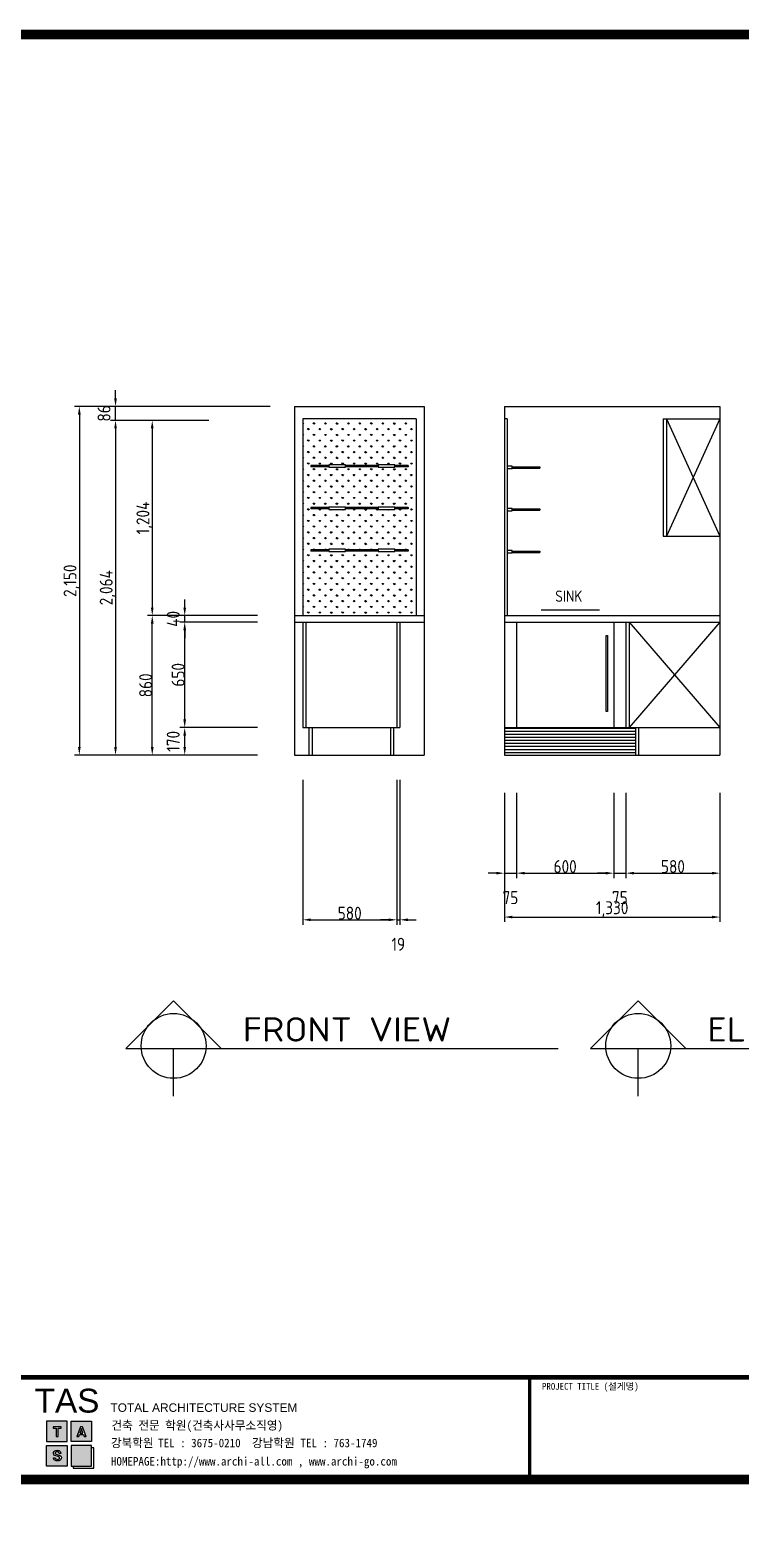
# Model space of a CAD drawing. Extents: x 0 to 79700, y -68 to 28499.
# Drawn here: x 54705 to 59089, y 8664 to 17812 of the extents above; entities that cross this region are included whole.
import ezdxf

# ---------------------------------------------------------------- set-up
doc = ezdxf.new("R2010")
doc.units = 0
doc.header["$LTSCALE"] = 50
doc.header["$MEASUREMENT"] = 0
doc.header["$PDMODE"] = 3
doc.layers.get('0').update_dxf_attribs({"linetype": 'CONTINUOUS'})
doc.layers.get('DEFPOINTS').update_dxf_attribs({"linetype": 'CONTINUOUS'})
for name, color, linetype in [('A1', 11, 'CONTINUOUS'), ('BASE', 2, 'CONTINUOUS'), ('V', 4, 'CONTINUOUS')]:
    doc.layers.add(name, color=color, linetype=linetype)
doc.styles.add('3', font='swissk.ttf')
doc.styles.add('4', font='')
doc.styles.get("Standard").update_dxf_attribs({"font": 'architxt.shx'})
doc.styles.get('4').set_extended_font_data('DotumChe')
doc.dimstyles.new('STANDARD$0', dxfattribs={"dimscale": 0, "dimtxt": 80, "dimasz": 50, "dimexe": 30, "dimexo": 150, "dimtad": 3, "dimdec": 0, "dimdsep": 46, "dimlunit": 6, "dimtxsty": 'Standard', "dimcen": 80, "dimclrd": 254, "dimclre": 254, "dimadec": 0, "dimazin": 0, "dimtfac": 1, "dimtdec": 0, "dimtmove": 2, "dimatfit": 3, "dimfxl": 1, "dimtolj": 1, "dimtzin": 0, "dimarcsym": 0})

# ---------------------------------------------------------------- blocks, each defined once
blk = doc.blocks.new('*D350')
at = {"color": 254, "lineweight": -2, "transparency": 16777216}
for p, q in [((56110, 13509.2), (55631.8, 13509.2)), ((55661.8, 13389.2), (55661.8, 13459.2)), ((56110, 13339.2), (55631.8, 13339.2))]:
    blk.add_line(p, q, dxfattribs=at)
at = {"color": 254, "transparency": 16777216}
for points in [[(55653.4, 13459.2), (55670.1, 13459.2), (55661.8, 13509.2)], [(55653.4, 13389.2), (55670.1, 13389.2), (55661.8, 13339.2)]]:
    blk.add_solid(points, dxfattribs=at)
at = {"layer": 'DEFPOINTS', "color": 0, "transparency": 16777216}
for p in [(55661.8, 13509.2), (56260, 13509.2), (56260, 13339.2)]:
    blk.add_point(p, dxfattribs=at)
at = {"color": 0, "transparency": 16777216, "insert": (55590.8, 13424.2), "char_height": 80, "attachment_point": 5, "rotation": 90}
blk.add_mtext('\\A1;170', dxfattribs=at)
blk = doc.blocks.new('*D351')
at = {"color": 254, "lineweight": -2, "transparency": 16777216}
for p, q in [((56110, 14159.2), (55631.8, 14159.2)), ((55661.8, 13559.2), (55661.8, 14109.2)), ((56110, 13509.2), (55631.8, 13509.2))]:
    blk.add_line(p, q, dxfattribs=at)
at = {"color": 254, "transparency": 16777216}
for points in [[(55653.4, 14109.2), (55670.1, 14109.2), (55661.8, 14159.2)], [(55653.4, 13559.2), (55670.1, 13559.2), (55661.8, 13509.2)]]:
    blk.add_solid(points, dxfattribs=at)
at = {"layer": 'DEFPOINTS', "color": 0, "transparency": 16777216}
for p in [(55661.8, 14159.2), (56260, 14159.2), (56260, 13509.2)]:
    blk.add_point(p, dxfattribs=at)
at = {"color": 0, "transparency": 16777216, "insert": (55621.1, 13834.2), "char_height": 80, "attachment_point": 5, "rotation": 90}
blk.add_mtext('\\A1;650', dxfattribs=at)
blk = doc.blocks.new('*D352')
at = {"color": 254, "lineweight": -2, "transparency": 16777216}
for p, q in [((55661.8, 14249.2), (55661.8, 14299.2)), ((56110, 14199.2), (55631.8, 14199.2)), ((55661.8, 14159.2), (55661.8, 14199.2)), ((56110, 14159.2), (55631.8, 14159.2)), ((55661.8, 14109.2), (55661.8, 14059.2))]:
    blk.add_line(p, q, dxfattribs=at)
at = {"color": 254, "transparency": 16777216}
for points in [[(55653.4, 14249.2), (55670.1, 14249.2), (55661.8, 14199.2)], [(55653.4, 14109.2), (55670.1, 14109.2), (55661.8, 14159.2)]]:
    blk.add_solid(points, dxfattribs=at)
at = {"layer": 'DEFPOINTS', "color": 0, "transparency": 16777216}
for p in [(55661.8, 14199.2), (56260, 14199.2), (56260, 14159.2)]:
    blk.add_point(p, dxfattribs=at)
at = {"color": 0, "transparency": 16777216, "insert": (55590.8, 14179.2), "char_height": 80, "attachment_point": 5, "rotation": 90}
blk.add_mtext('\\A1;40', dxfattribs=at)
blk = doc.blocks.new('*D353')
at = {"color": 254, "lineweight": -2, "transparency": 16777216}
for p, q in [((55960, 14199.2), (55431.5, 14199.2)), ((55461.5, 13389.2), (55461.5, 14149.2)), ((55960, 13339.2), (55431.5, 13339.2))]:
    blk.add_line(p, q, dxfattribs=at)
at = {"color": 254, "transparency": 16777216}
for points in [[(55453.1, 14149.2), (55469.8, 14149.2), (55461.5, 14199.2)], [(55453.1, 13389.2), (55469.8, 13389.2), (55461.5, 13339.2)]]:
    blk.add_solid(points, dxfattribs=at)
at = {"layer": 'DEFPOINTS', "color": 0, "transparency": 16777216}
for p in [(55461.5, 14199.2), (56110, 14199.2), (56110, 13339.2)]:
    blk.add_point(p, dxfattribs=at)
at = {"color": 0, "transparency": 16777216, "insert": (55420.8, 13769.2), "char_height": 80, "attachment_point": 5, "rotation": 90}
blk.add_mtext('\\A1;860', dxfattribs=at)
blk = doc.blocks.new('*D416')
at = {"color": 254, "lineweight": -2, "transparency": 16777216}
for p, q in [((56389.7, 13186.5), (56389.7, 12293.5)), ((56969.7, 13186.5), (56969.7, 12293.5)), ((56439.7, 12323.5), (56919.7, 12323.5))]:
    blk.add_line(p, q, dxfattribs=at)
at = {"color": 254, "transparency": 16777216}
for points in [[(56439.7, 12331.9), (56439.7, 12315.2), (56389.7, 12323.5)], [(56919.7, 12331.9), (56919.7, 12315.2), (56969.7, 12323.5)]]:
    blk.add_solid(points, dxfattribs=at)
at = {"layer": 'DEFPOINTS', "color": 0, "transparency": 16777216}
for p in [(56389.7, 13336.5), (56969.7, 13336.5), (56969.7, 12323.5)]:
    blk.add_point(p, dxfattribs=at)
at = {"color": 0, "transparency": 16777216, "insert": (56679.7, 12364.2), "char_height": 80, "attachment_point": 5}
blk.add_mtext('\\A1;580', dxfattribs=at)
blk = doc.blocks.new('*D417')
at = {"color": 254, "lineweight": -2, "transparency": 16777216}
for p, q in [((56969.7, 13186.5), (56969.7, 12293.5)), ((56988.7, 13186.5), (56988.7, 12293.5)), ((56919.7, 12323.5), (56869.7, 12323.5)), ((56969.7, 12323.5), (56988.7, 12323.5)), ((57038.7, 12323.5), (57088.7, 12323.5))]:
    blk.add_line(p, q, dxfattribs=at)
at = {"color": 254, "transparency": 16777216}
for points in [[(56919.7, 12331.9), (56919.7, 12315.2), (56969.7, 12323.5)], [(57038.7, 12331.9), (57038.7, 12315.2), (56988.7, 12323.5)]]:
    blk.add_solid(points, dxfattribs=at)
at = {"layer": 'DEFPOINTS', "color": 0, "transparency": 16777216}
for p in [(56969.7, 13336.5), (56988.7, 13336.5), (56988.7, 12323.5)]:
    blk.add_point(p, dxfattribs=at)
at = {"color": 0, "transparency": 16777216, "insert": (56979.2, 12172.6), "char_height": 80, "attachment_point": 5}
blk.add_mtext('\\A1;19', dxfattribs=at)
blk = doc.blocks.new('*D418')
at = {"color": 254, "lineweight": -2, "transparency": 16777216}
for p, q in [((55234.9, 15539.2), (55234.9, 15589.2)), ((56189.7, 15489.2), (55204.9, 15489.2)), ((55234.9, 15403.2), (55234.9, 15489.2)), ((55810, 15403.2), (55204.9, 15403.2)), ((55234.9, 15353.2), (55234.9, 15303.2))]:
    blk.add_line(p, q, dxfattribs=at)
at = {"color": 254, "transparency": 16777216}
for points in [[(55226.6, 15539.2), (55243.3, 15539.2), (55234.9, 15489.2)], [(55226.6, 15353.2), (55243.3, 15353.2), (55234.9, 15403.2)]]:
    blk.add_solid(points, dxfattribs=at)
at = {"layer": 'DEFPOINTS', "color": 0, "transparency": 16777216}
for p in [(55234.9, 15489.2), (56339.7, 15489.2), (55960, 15403.2)]:
    blk.add_point(p, dxfattribs=at)
at = {"color": 0, "transparency": 16777216, "insert": (55164, 15446.2), "char_height": 80, "attachment_point": 5, "rotation": 90}
blk.add_mtext('\\A1;86', dxfattribs=at)
blk = doc.blocks.new('*D419')
at = {"color": 254, "lineweight": -2, "transparency": 16777216}
for p, q in [((55810, 15403.2), (55204.9, 15403.2)), ((55234.9, 15353.2), (55234.9, 13389.2)), ((55960, 13339.2), (55204.9, 13339.2))]:
    blk.add_line(p, q, dxfattribs=at)
at = {"color": 254, "transparency": 16777216}
for points in [[(55226.6, 15353.2), (55243.3, 15353.2), (55234.9, 15403.2)], [(55226.6, 13389.2), (55243.3, 13389.2), (55234.9, 13339.2)]]:
    blk.add_solid(points, dxfattribs=at)
at = {"layer": 'DEFPOINTS', "color": 0, "transparency": 16777216}
for p in [(55960, 15403.2), (55234.9, 13339.2), (56110, 13339.2)]:
    blk.add_point(p, dxfattribs=at)
at = {"color": 0, "transparency": 16777216, "insert": (55186.7, 14371.2), "char_height": 80, "attachment_point": 5, "rotation": 90}
blk.add_mtext('\\A1;2,064', dxfattribs=at)
blk = doc.blocks.new('*D420')
at = {"color": 254, "lineweight": -2, "transparency": 16777216}
for p, q in [((55660, 15403.2), (55431.5, 15403.2)), ((55461.5, 15353.2), (55461.5, 14249.2)), ((55960, 14199.2), (55431.5, 14199.2))]:
    blk.add_line(p, q, dxfattribs=at)
at = {"color": 254, "transparency": 16777216}
for points in [[(55453.1, 15353.2), (55469.8, 15353.2), (55461.5, 15403.2)], [(55453.1, 14249.2), (55469.8, 14249.2), (55461.5, 14199.2)]]:
    blk.add_solid(points, dxfattribs=at)
at = {"layer": 'DEFPOINTS', "color": 0, "transparency": 16777216}
for p in [(55810, 15403.2), (55461.5, 14199.2), (56110, 14199.2)]:
    blk.add_point(p, dxfattribs=at)
at = {"color": 0, "transparency": 16777216, "insert": (55413.2, 14801.2), "char_height": 80, "attachment_point": 5, "rotation": 90}
blk.add_mtext('\\A1;1,204', dxfattribs=at)
blk = doc.blocks.new('*D421')
at = {"color": 254, "lineweight": -2, "transparency": 16777216}
for p, q in [((56039.7, 15489.2), (54981.7, 15489.2)), ((55011.7, 15439.2), (55011.7, 13389.2)), ((55960, 13339.2), (54981.7, 13339.2))]:
    blk.add_line(p, q, dxfattribs=at)
at = {"color": 254, "transparency": 16777216}
for points in [[(55003.4, 15439.2), (55020.1, 15439.2), (55011.7, 15489.2)], [(55003.4, 13389.2), (55020.1, 13389.2), (55011.7, 13339.2)]]:
    blk.add_solid(points, dxfattribs=at)
at = {"layer": 'DEFPOINTS', "color": 0, "transparency": 16777216}
for p in [(56189.7, 15489.2), (55011.7, 13339.2), (56110, 13339.2)]:
    blk.add_point(p, dxfattribs=at)
at = {"color": 0, "transparency": 16777216, "insert": (54963.5, 14414.2), "char_height": 80, "attachment_point": 5, "rotation": 90}
blk.add_mtext('\\A1;2,150', dxfattribs=at)
blk = doc.blocks.new('*D573')
at = {"color": 254, "lineweight": -2, "transparency": 16777216}
for p, q in [((57633.6, 13106.6), (57633.6, 12581.1)), ((57708.6, 13106.6), (57708.6, 12581.1)), ((57583.6, 12611.1), (57533.6, 12611.1)), ((57633.6, 12611.1), (57708.6, 12611.1)), ((57758.6, 12611.1), (57808.6, 12611.1))]:
    blk.add_line(p, q, dxfattribs=at)
at = {"color": 254, "transparency": 16777216}
for points in [[(57583.6, 12619.4), (57583.6, 12602.8), (57633.6, 12611.1)], [(57758.6, 12619.4), (57758.6, 12602.8), (57708.6, 12611.1)]]:
    blk.add_solid(points, dxfattribs=at)
at = {"layer": 'DEFPOINTS', "color": 0, "transparency": 16777216}
for p in [(57633.6, 13256.6), (57708.6, 13256.6), (57708.6, 12611.1)]:
    blk.add_point(p, dxfattribs=at)
at = {"color": 0, "transparency": 16777216, "insert": (57671.1, 12460.2), "char_height": 80, "attachment_point": 5}
blk.add_mtext('\\A1;75', dxfattribs=at)
blk = doc.blocks.new('*D574')
at = {"color": 254, "lineweight": -2, "transparency": 16777216}
for p, q in [((57708.6, 13106.6), (57708.6, 12581.1)), ((58308.6, 13106.6), (58308.6, 12581.1)), ((57758.6, 12611.1), (58258.6, 12611.1))]:
    blk.add_line(p, q, dxfattribs=at)
at = {"color": 254, "transparency": 16777216}
for points in [[(57758.6, 12619.4), (57758.6, 12602.8), (57708.6, 12611.1)], [(58258.6, 12619.4), (58258.6, 12602.8), (58308.6, 12611.1)]]:
    blk.add_solid(points, dxfattribs=at)
at = {"layer": 'DEFPOINTS', "color": 0, "transparency": 16777216}
for p in [(57708.6, 13256.6), (58308.6, 13256.6), (58308.6, 12611.1)]:
    blk.add_point(p, dxfattribs=at)
at = {"color": 0, "transparency": 16777216, "insert": (58008.6, 12651.7), "char_height": 80, "attachment_point": 5}
blk.add_mtext('\\A1;600', dxfattribs=at)
blk = doc.blocks.new('*D575')
at = {"color": 254, "lineweight": -2, "transparency": 16777216}
for p, q in [((58308.6, 13106.6), (58308.6, 12581.1)), ((58383.6, 13106.6), (58383.6, 12581.1)), ((58258.6, 12611.1), (58208.6, 12611.1)), ((58308.6, 12611.1), (58383.6, 12611.1)), ((58433.6, 12611.1), (58483.6, 12611.1))]:
    blk.add_line(p, q, dxfattribs=at)
at = {"color": 254, "transparency": 16777216}
for points in [[(58258.6, 12619.4), (58258.6, 12602.8), (58308.6, 12611.1)], [(58433.6, 12619.4), (58433.6, 12602.8), (58383.6, 12611.1)]]:
    blk.add_solid(points, dxfattribs=at)
at = {"layer": 'DEFPOINTS', "color": 0, "transparency": 16777216}
for p in [(58308.6, 13256.6), (58383.6, 13256.6), (58383.6, 12611.1)]:
    blk.add_point(p, dxfattribs=at)
at = {"color": 0, "transparency": 16777216, "insert": (58346.1, 12460.2), "char_height": 80, "attachment_point": 5}
blk.add_mtext('\\A1;75', dxfattribs=at)
blk = doc.blocks.new('*D576')
at = {"color": 254, "lineweight": -2, "transparency": 16777216}
for p, q in [((58383.6, 13106.6), (58383.6, 12581.1)), ((58963.6, 13106.6), (58963.6, 12581.1)), ((58433.6, 12611.1), (58913.6, 12611.1))]:
    blk.add_line(p, q, dxfattribs=at)
at = {"color": 254, "transparency": 16777216}
for points in [[(58433.6, 12619.4), (58433.6, 12602.8), (58383.6, 12611.1)], [(58913.6, 12619.4), (58913.6, 12602.8), (58963.6, 12611.1)]]:
    blk.add_solid(points, dxfattribs=at)
at = {"layer": 'DEFPOINTS', "color": 0, "transparency": 16777216}
for p in [(58383.6, 13256.6), (58963.6, 13256.6), (58963.6, 12611.1)]:
    blk.add_point(p, dxfattribs=at)
at = {"color": 0, "transparency": 16777216, "insert": (58673.6, 12651.7), "char_height": 80, "attachment_point": 5}
blk.add_mtext('\\A1;580', dxfattribs=at)
blk = doc.blocks.new('*D577')
at = {"color": 254, "lineweight": -2, "transparency": 16777216}
for p, q in [((57633.6, 13106.6), (57633.6, 12310.4)), ((58963.6, 13106.6), (58963.6, 12310.4)), ((57683.6, 12340.4), (58913.6, 12340.4))]:
    blk.add_line(p, q, dxfattribs=at)
at = {"color": 254, "transparency": 16777216}
for points in [[(57683.6, 12348.7), (57683.6, 12332.1), (57633.6, 12340.4)], [(58913.6, 12348.7), (58913.6, 12332.1), (58963.6, 12340.4)]]:
    blk.add_solid(points, dxfattribs=at)
at = {"layer": 'DEFPOINTS', "color": 0, "transparency": 16777216}
for p in [(57633.6, 13256.6), (58963.6, 13256.6), (58963.6, 12340.4)]:
    blk.add_point(p, dxfattribs=at)
at = {"color": 0, "transparency": 16777216, "insert": (58298.6, 12388.6), "char_height": 80, "attachment_point": 5}
blk.add_mtext('\\A1;1,330', dxfattribs=at)
blk = doc.blocks.new('forma3')
h = blk.add_hatch(color=7)
h.paths.add_polyline_path([(20.59, 7.79), (16.39, 7.79), (16.39, 11.99), (20.59, 11.99)])
h.paths.add_polyline_path([(18.72, 10.83), (18.28, 10.83), (17.55, 8.8), (17.95, 8.8), (18.08, 9.22), (18.91, 9.22), (19.05, 8.8), (19.45, 8.8)], flags=16)
h.paths.add_polyline_path([(18.49, 10.49), (18.19, 9.55), (18.8, 9.55)], flags=0)
h.paths.add_polyline_path([(11.35, 7.79), (15.55, 7.79), (15.55, 11.99), (11.35, 11.99)])
h.paths.add_polyline_path([(14.34, 10.82), (12.72, 10.82), (12.72, 10.52), (13.34, 10.52), (13.34, 8.8), (13.72, 8.8), (13.72, 10.52), (14.34, 10.52)], flags=16)
h.paths.add_polyline_path([(11.35, 6.95), (15.55, 6.95), (15.55, 2.75), (11.35, 2.75)])
edge = h.paths.add_edge_path(flags=16)
edge.add_line((14.3, 5.37), (13.95, 5.37))
edge.add_arc((13.51, 5.25), 0.461, 15.2045, 91.6435)
edge.add_arc((13.52, 5.25), 0.46, 92.5202, 143.5117)
edge.add_arc((13.33, 5.41), 0.223, 147.9136, 257.5767)
edge.add_arc((13.93, 6.55), 1.5, 244.5439, 262.1897)
edge.add_arc((13.55, 3.91), 1.16, 54.3571, 81.1751, ccw=False)
edge.add_arc((13.86, 4.48), 0.522, -18.0796, 45.7147, ccw=False)
edge.add_arc((13.79, 4.44), 0.583, 294.2457, 348.2392, ccw=False)
edge.add_arc((13.52, 5.26), 1.45, 262.9929, 290.5927, ccw=False)
edge.add_arc((13.42, 4.52), 0.701, 210.9646, 263.5539, ccw=False)
edge.add_arc((13.19, 4.42), 0.45, 173.3367, 214.756, ccw=False)
edge.add_line((12.74, 4.47), (13.09, 4.47))
edge.add_arc((13.45, 4.5), 0.362, 184.7381, 266.0846)
edge.add_arc((13.58, 4.71), 0.585, 254.8829, 310.8747)
edge.add_arc((13.79, 4.42), 0.227, 317.6345, 411.7698)
edge.add_arc((13.32, 3.6), 1.17, 58.3854, 82.4062)
edge.add_arc((13.72, 6.2), 1.46, 238.4434, 260.2529, ccw=False)
edge.add_arc((13.27, 5.38), 0.526, 138.4377, 234.2522, ccw=False)
edge.add_arc((13.53, 5.04), 0.951, 79.1189, 133.9717, ccw=False)
edge.add_arc((13.63, 5.29), 0.691, 28.7179, 83.0271, ccw=False)
edge.add_arc((13.15, 5.21), 1.16, 7.9314, 20.6514, ccw=False)
h.paths.add_polyline_path([(20.59, 6.95), (16.39, 6.95), (16.39, 2.75), (20.59, 2.75)])
blk.add_line((0, 297), (420, 297))
at = {"const_width": 2}
blk.add_lwpolyline([(0, 297), (0, 0), (420, 0), (420, 297)], close=True, dxfattribs=at)
for points, const_width in [([(420, 21), (0, 21)], 1), ([(110.67, 0), (110.67, 21)], 0.7)]:
    blk.add_lwpolyline(points, dxfattribs=dict(const_width=const_width))
at = {"color": 7}
for points in [[(11.35, 7.79), (15.55, 7.79), (15.55, 11.99), (11.35, 11.99)], [(14.34, 10.82), (12.72, 10.82), (12.72, 10.52), (13.34, 10.52), (13.34, 8.8), (13.72, 8.8), (13.72, 10.52), (14.34, 10.52), (14.34, 10.82)], [(20.59, 7.79), (16.39, 7.79), (16.39, 11.99), (20.59, 11.99)], [(18.72, 10.83), (18.28, 10.83), (17.55, 8.8), (17.95, 8.8), (18.08, 9.22), (18.91, 9.22), (19.05, 8.8), (19.45, 8.8)], [(18.49, 10.49), (18.19, 9.55), (18.8, 9.55)], [(11.35, 6.95), (15.55, 6.95), (15.55, 2.75), (11.35, 2.75)], [(20.59, 6.95), (16.39, 6.95), (16.39, 2.75), (20.59, 2.75)]]:
    blk.add_lwpolyline(points, close=True, dxfattribs=at)
blk.add_lwpolyline([(16.83, 2.75), (16.83, 2.3), (21.03, 2.3), (21.03, 6.5), (20.59, 6.5)], dxfattribs=at)
blk.add_lwpolyline([(14.3, 5.37), (13.95, 5.37, 0.346472), (13.49, 5.71, 0.226238), (13.15, 5.53, 0.5187), (13.29, 5.19, 0.077147), (13.73, 5.06, -0.117552), (14.23, 4.86, -0.285774), (14.36, 4.32, -0.240049), (14.03, 3.91, -0.121012), (13.34, 3.83, -0.233578), (12.82, 4.16, -0.18272), (12.74, 4.47), (13.09, 4.47, 0.370638), (13.43, 4.14, 0.24929), (13.96, 4.26, 0.435514), (13.94, 4.59, 0.105196), (13.48, 4.76, -0.09545), (12.96, 4.95, -0.444259), (12.87, 5.73, -0.244018), (13.71, 5.98, -0.241506), (14.23, 5.62, -0.055559)], format="xyb", close=True, dxfattribs=at)
for s, height, style, p in [('TAS', 4.9, '3', (8.89, 13.75)), ('PROJECT TITLE (설게명)', 1.4, '4', (113.22, 18.44)), ('TOTAL ARCHITECTURE SYSTEM', 1.75, '3', (24.47, 13.9)), (' 건축 전문 학원(건축사사무소직영)', 1.75, '4', (23.55, 10.24)), ('강북학원', 1.75, '4', (24.57, 6.63)), ('TEL : 3675-0210', 1.75, '4', (34.28, 6.63)), ('강남학원', 1.75, '4', (53.57, 6.63)), ('TEL : 763-1749', 1.75, '4', (63.55, 6.63)), ('HOMEPAGE:http://www.archi-all.com , www.archi-go.com', 1.75, '4', (24.57, 2.86))]:
    blk.add_text(s, height=height, dxfattribs=dict(style=style)).set_placement(p)

msp = doc.modelspace()

# ---------------------------------------------------------------- hatches: boundary and pattern name
at = {"ltscale": 10}
h = msp.add_hatch(dxfattribs=at)
h.set_pattern_fill('GRASS', color=62, scale=50, style=0)
h.set_pattern_definition([(90, (117907.31, -7812.857), (-35.35534, 35.35534), [9.375, -61.33568]), (45, (117907.31, -7812.857), (-35.35534, 35.35534), [9.375, -40.625]), (135, (117907.31, -7812.857), (-35.35534, -35.35534), [9.375, -40.625])])
h.paths.add_polyline_path([(56389.68484, 15413.24471), (56389.68484, 14199.24471), (57089.68484, 14199.24471), (57089.68484, 15413.24471)])
h.paths.add_polyline_path([(56855.75257, 15128.77414), (56958.31969, 15128.77414), (56958.31969, 15125.24471), (57039.68484, 15125.24471), (57039.68484, 15117.24471), (56958.31969, 15117.24471), (56958.31969, 15114.03493), (56855.75257, 15114.03493), (56855.75257, 15117.24471), (56654.2705, 15117.24471), (56654.2705, 15114.03493), (56551.70338, 15114.03493), (56551.70338, 15117.24471), (56439.68484, 15117.24471), (56439.68484, 15125.24471), (56551.70338, 15125.24471), (56551.70338, 15128.77414), (56654.2705, 15128.77414), (56654.2705, 15125.24471), (56855.75257, 15125.24471)], flags=16)
h.paths.add_polyline_path([(56855.75257, 14868.77414), (56958.31969, 14868.77414), (56958.31969, 14865.24471), (57039.68484, 14865.24471), (57039.68484, 14857.24471), (56958.31969, 14857.24471), (56958.31969, 14854.03493), (56855.75257, 14854.03493), (56855.75257, 14857.24471), (56654.2705, 14857.24471), (56654.2705, 14854.03493), (56551.70338, 14854.03493), (56551.70338, 14857.24471), (56439.68484, 14857.24471), (56439.68484, 14865.24471), (56551.70338, 14865.24471), (56551.70338, 14868.77414), (56654.2705, 14868.77414), (56654.2705, 14865.24471), (56855.75257, 14865.24471)], flags=16)
h.paths.add_polyline_path([(56855.75257, 14608.77414), (56958.31969, 14608.77414), (56958.31969, 14605.24471), (57039.68484, 14605.24471), (57039.68484, 14597.24471), (56958.31969, 14597.24471), (56958.31969, 14594.03493), (56855.75257, 14594.03493), (56855.75257, 14597.24471), (56654.2705, 14597.24471), (56654.2705, 14594.03493), (56551.70338, 14594.03493), (56551.70338, 14597.24471), (56439.68484, 14597.24471), (56439.68484, 14605.24471), (56551.70338, 14605.24471), (56551.70338, 14608.77414), (56654.2705, 14608.77414), (56654.2705, 14605.24471), (56855.75257, 14605.24471)], flags=16)
h = msp.add_hatch(dxfattribs=at)
h.set_pattern_fill('ANSI31', color=62, scale=150, angle=315, style=0)
h.set_pattern_definition([(0, (117907.311, -7812.857), (5e-15, 18.75), [])])
h.paths.add_polyline_path([(57633.56203, 13509.24471), (57633.56203, 13339.24471), (58441.73544, 13339.24471), (58441.73544, 13509.24471)])

# ---------------------------------------------------------------- linework, layer by layer
for p, q in [((57089.68484, 15413.24471), (56389.68484, 15413.24471)), ((56389.68484, 15413.24471), (56389.68484, 14199.24471)), ((57089.68484, 15413.24471), (57089.68484, 14199.24471)), ((57651.56203, 15413.24471), (57632.56203, 15413.24471)), ((57651.56203, 15413.24471), (57651.56203, 14199.24471)), ((58613.56203, 15413.24471), (58963.56203, 15413.24471)), ((58613.56203, 15413.24471), (58613.56203, 14689.24471)), ((58633.56203, 15413.24471), (58633.56203, 14689.24471)), ((58633.56203, 15413.24471), (58963.56203, 14689.24471)), ((58963.56203, 15413.24471), (58633.56203, 14689.24471)), ((58613.56203, 14689.24471), (58963.56203, 14689.24471)), ((56339.68484, 14199.24471), (57139.68484, 14199.24471)), ((57633.56203, 14199.24471), (58963.56203, 14199.24471)), ((56339.68484, 14159.24471), (57139.68484, 14159.24471)), ((56389.68484, 14159.24471), (56389.68484, 13509.24471)), ((56409.68484, 14159.24471), (56409.68484, 13509.24471)), ((56969.68484, 14159.24471), (56969.68484, 13509.24471)), ((56988.68484, 14159.24471), (56988.68484, 13509.24471)), ((57633.56203, 14159.24471), (58963.56203, 14159.24471)), ((57708.56203, 14159.24471), (57708.56203, 13509.24471)), ((58308.56203, 14159.24471), (58308.56203, 13509.24471)), ((58383.56203, 14159.24471), (58383.56203, 13509.24471)), ((58403.56203, 14159.24471), (58403.56203, 13509.24471)), ((58403.56203, 14159.24471), (58963.56203, 13509.24471)), ((58963.56203, 14159.24471), (58403.56203, 13509.24471)), ((56389.68484, 13509.24471), (56988.68484, 13509.24471)), ((56427.96637, 13509.24471), (56427.96637, 13339.24471)), ((56447.96637, 13509.24471), (56447.96637, 13339.24471)), ((56930.4033, 13509.24471), (56930.4033, 13339.24471)), ((56950.4033, 13509.24471), (56950.4033, 13339.24471)), ((57633.56203, 13509.24471), (58963.56203, 13509.24471)), ((58441.73544, 13509.24471), (58441.73544, 13339.24471)), ((58461.73544, 13509.24471), (58461.73544, 13339.24471))]:
    msp.add_line(p, q, dxfattribs=at)
at = {"color": 7, "linetype": 'ByBlock', "ltscale": 200}
for p, q in [((55299.5283, 11529.6253), (55593.38618, 11823.48318)), ((55593.38618, 11823.48318), (55887.24406, 11529.6253)), ((58165.9425, 11529.6253), (58459.80038, 11823.48318)), ((58459.80038, 11823.48318), (58753.65826, 11529.6253)), ((55591.15478, 11529.53019), (55591.15478, 11236.5386)), ((58457.56899, 11529.53019), (58457.56899, 11236.5386))]:
    msp.add_line(p, q, dxfattribs=at)
at = {"ltscale": 200}
for p, q in [((55299.5283, 11529.6253), (57965.86505, 11529.6253)), ((58165.9425, 11529.6253), (60832.27926, 11529.6253))]:
    msp.add_line(p, q, dxfattribs=at)
at = {"ltscale": 10}
for points in [[(56654.2705, 15128.77414), (56551.70338, 15128.77414), (56551.70338, 15114.03493), (56654.2705, 15114.03493)], [(56958.31969, 15128.77414), (56855.75257, 15128.77414), (56855.75257, 15114.03493), (56958.31969, 15114.03493)], [(57651.56203, 15107.12725), (57682.27329, 15107.12725), (57682.27329, 15121.7811), (57651.56203, 15121.7811)], [(56654.2705, 14868.77414), (56551.70338, 14868.77414), (56551.70338, 14854.03493), (56654.2705, 14854.03493)], [(56958.31969, 14868.77414), (56855.75257, 14868.77414), (56855.75257, 14854.03493), (56958.31969, 14854.03493)], [(57651.56203, 14844.45225), (57682.27329, 14844.45225), (57682.27329, 14859.10611), (57651.56203, 14859.10611)], [(56654.2705, 14608.77414), (56551.70338, 14608.77414), (56551.70338, 14594.03493), (56654.2705, 14594.03493)], [(56958.31969, 14608.77414), (56855.75257, 14608.77414), (56855.75257, 14594.03493), (56958.31969, 14594.03493)], [(57651.56203, 14585.88153), (57682.27329, 14585.88153), (57682.27329, 14600.53538), (57651.56203, 14600.53538)]]:
    msp.add_lwpolyline(points, close=True, dxfattribs=at)
at = {"color": 7, "linetype": 'ByBlock', "ltscale": 200}
for centre in [(55593.15324, 11545.96339), (58459.56744, 11545.96339)]:
    msp.add_circle(centre, 200, dxfattribs=at)
at = {"layer": 'A1'}
for p, q in [((56439.68484, 15125.24471), (56439.68484, 15117.24471)), ((56551.70338, 15125.24471), (56439.68484, 15125.24471)), ((56551.70338, 15117.24471), (56439.68484, 15117.24471)), ((56855.75257, 15125.24471), (56654.2705, 15125.24471)), ((56855.75257, 15117.24471), (56654.2705, 15117.24471)), ((57039.68484, 15125.24471), (56958.31969, 15125.24471)), ((57039.68484, 15117.24471), (56958.31969, 15117.24471)), ((57039.68484, 15125.24471), (57039.68484, 15117.24471)), ((57682.27329, 15117.24471), (57851.56203, 15117.24471)), ((57682.27329, 15109.24471), (57851.56203, 15109.24471)), ((57851.56203, 15117.24471), (57851.56203, 15109.24471)), ((56551.70338, 14865.24471), (56439.68484, 14865.24471)), ((56439.68484, 14865.24471), (56439.68484, 14857.24471)), ((56551.70338, 14857.24471), (56439.68484, 14857.24471)), ((56855.75257, 14865.24471), (56654.2705, 14865.24471)), ((56855.75257, 14857.24471), (56654.2705, 14857.24471)), ((57039.68484, 14865.24471), (56958.31969, 14865.24471)), ((57039.68484, 14857.24471), (56958.31969, 14857.24471)), ((57039.68484, 14865.24471), (57039.68484, 14857.24471)), ((57682.27329, 14857.24471), (57851.56203, 14857.24471)), ((57682.27329, 14849.24471), (57851.56203, 14849.24471)), ((57851.56203, 14857.24471), (57851.56203, 14849.24471)), ((56551.70338, 14605.24471), (56439.68484, 14605.24471)), ((56439.68484, 14605.24471), (56439.68484, 14597.24471)), ((56551.70338, 14597.24471), (56439.68484, 14597.24471)), ((56855.75257, 14605.24471), (56654.2705, 14605.24471)), ((56855.75257, 14597.24471), (56654.2705, 14597.24471)), ((57039.68484, 14605.24471), (56958.31969, 14605.24471)), ((57039.68484, 14597.24471), (56958.31969, 14597.24471)), ((57039.68484, 14605.24471), (57039.68484, 14597.24471)), ((57682.27329, 14597.24471), (57851.56203, 14597.24471)), ((57682.27329, 14589.24471), (57851.56203, 14589.24471)), ((57851.56203, 14597.24471), (57851.56203, 14589.24471))]:
    msp.add_line(p, q, dxfattribs=at)
at = {"layer": 'BASE', "ltscale": 10}
msp.add_lwpolyline([(58262.2743, 14075.9579), (58270.70591, 14075.9579), (58270.70591, 13608.22251), (58262.2743, 13608.22251)], close=True, dxfattribs=at)
at = {"layer": 'V', "ltscale": 10}
for p, q in [((56339.68484, 15489.24471), (56339.68484, 13339.24471)), ((56339.68484, 15489.24471), (57139.68484, 15489.24471)), ((57139.68484, 15489.24471), (57139.68484, 13339.24471)), ((57633.56203, 15489.24471), (58963.56203, 15489.24471)), ((57633.56203, 15489.24471), (57633.56203, 13339.24471)), ((58963.56203, 15489.24471), (58963.56203, 13339.24471)), ((57861.41633, 14235.69025), (58220.46951, 14235.69025)), ((56339.68484, 13339.24471), (57139.68484, 13339.24471)), ((57633.56203, 13339.24471), (58963.56203, 13339.24471))]:
    msp.add_line(p, q, dxfattribs=at)

# ---------------------------------------------------------------- block references
at = {"xscale": 30, "yscale": 30, "zscale": 30}
for p in [(54469.50283, 8872.39417), (54469.50283, -37.60583)]:
    msp.add_blockref('forma3', p, dxfattribs=at)

# ---------------------------------------------------------------- texts
at = {"ltscale": 10}
msp.add_text('SINK', height=70, dxfattribs=at).set_placement((57947.49551, 14284.13623))
at = {"color": 7, "ltscale": 200, "width": 1.3}
for s, p in [('FRONT VIEW', (56019.84384, 11572.58859)), ('ELEVATION-B', (58886.25804, 11572.58859))]:
    msp.add_text(s, height=150, dxfattribs=at).set_placement(p)

# ---------------------------------------------------------------- dimensions: what is measured, and where the dimension line sits
at = {"ltscale": 10}
for base, p1, p2, picture, middle in [((55234.94861, 15489.24471), (55960.02019, 15403.24471), (56339.68484, 15489.24471), '*D418', (55164.01111, 15446.24471)), ((55011.74052, 13339.24471), (56189.68484, 15489.24471), (56110.02019, 13339.24471), '*D421', (54963.49648, 14414.24471)), ((55234.94861, 13339.24471), (55960.02019, 15403.24471), (56110.02019, 13339.24471), '*D419', (55186.70457, 14371.24471)), ((55461.4636, 14199.24471), (55810.02019, 15403.24471), (56110.02019, 14199.24471), '*D420', (55413.21955, 14801.24471)), ((55661.771, 14199.24471), (56260.02019, 14159.24471), (56260.02019, 14199.24471), '*D352', (55590.8335, 14179.24471)), ((55461.4636, 14199.24471), (56110.02019, 13339.24471), (56110.02019, 14199.24471), '*D353', (55420.8386, 13769.24471)), ((55661.771, 14159.24471), (56260.02019, 13509.24471), (56260.02019, 14159.24471), '*D351', (55621.146, 13834.24471)), ((55661.771, 13509.24471), (56260.02019, 13339.24471), (56260.02019, 13509.24471), '*D350', (55590.8335, 13424.24471))]:
    dim = msp.add_linear_dim(base=base, p1=p1, p2=p2, angle=90, dimstyle='STANDARD$0', override={"dimscale": 1}, dxfattribs=at)
    dim.commit()
    dim.dimension.update_dxf_attribs({"geometry": picture, "text_midpoint": middle})
for base, p1, p2, picture, middle in [((56969.68484, 12323.54137), (56389.68484, 13336.46937), (56969.68484, 13336.46937), '*D416', (56679.68484, 12364.16637)), ((56988.68484, 12323.54137), (56969.68484, 13336.46937), (56988.68484, 13336.46937), '*D417', (56979.18484, 12172.60387)), ((57708.56203, 12611.11212), (57633.56203, 13256.57885), (57708.56203, 13256.57885), '*D573', (57671.06203, 12460.17462)), ((58963.56203, 12340.39877), (57633.56203, 13256.57885), (58963.56203, 13256.57885), '*D577', (58298.56203, 12388.64282)), ((58308.56203, 12611.11212), (57708.56203, 13256.57885), (58308.56203, 13256.57885), '*D574', (58008.56203, 12651.73712)), ((58383.56203, 12611.11212), (58308.56203, 13256.57885), (58383.56203, 13256.57885), '*D575', (58346.06203, 12460.17462)), ((58963.56203, 12611.11212), (58383.56203, 13256.57885), (58963.56203, 13256.57885), '*D576', (58673.56203, 12651.73712))]:
    dim = msp.add_linear_dim(base=base, p1=p1, p2=p2, dimstyle='STANDARD$0', override={"dimscale": 1}, dxfattribs=at)
    dim.commit()
    dim.dimension.update_dxf_attribs({"geometry": picture, "text_midpoint": middle})

doc.saveas('drawing.dxf')
